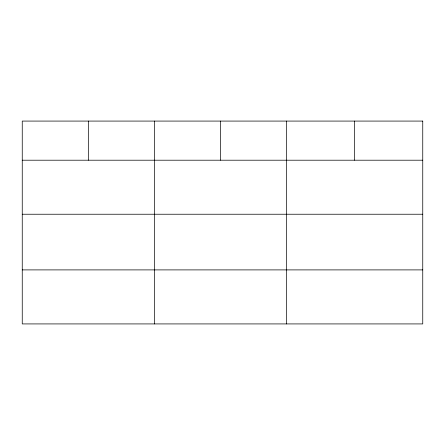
<?xml version="1.0" encoding="UTF-8"?>
<svg xmlns="http://www.w3.org/2000/svg" width="445" height="445" viewBox="0 0 445 445"><rect width="100%" height="100%" fill="white"/><g stroke="black" fill="none" stroke-linecap="round" stroke-linejoin="round"><path stroke-width="0.67" d="M22.25 160.206L422.75 160.206M22.25 214.234L422.75 214.234M22.25 269.898L422.75 269.898M354.665 121.079L354.665 160.206M286.58 121.079L286.58 323.921M220.498 121.079L220.498 160.206M154.415 121.079L154.415 323.921M88.333 121.079L88.333 160.206M422.75 121.079L22.25 121.079L22.25 323.921L422.75 323.921L422.75 121.079"/></g></svg>
